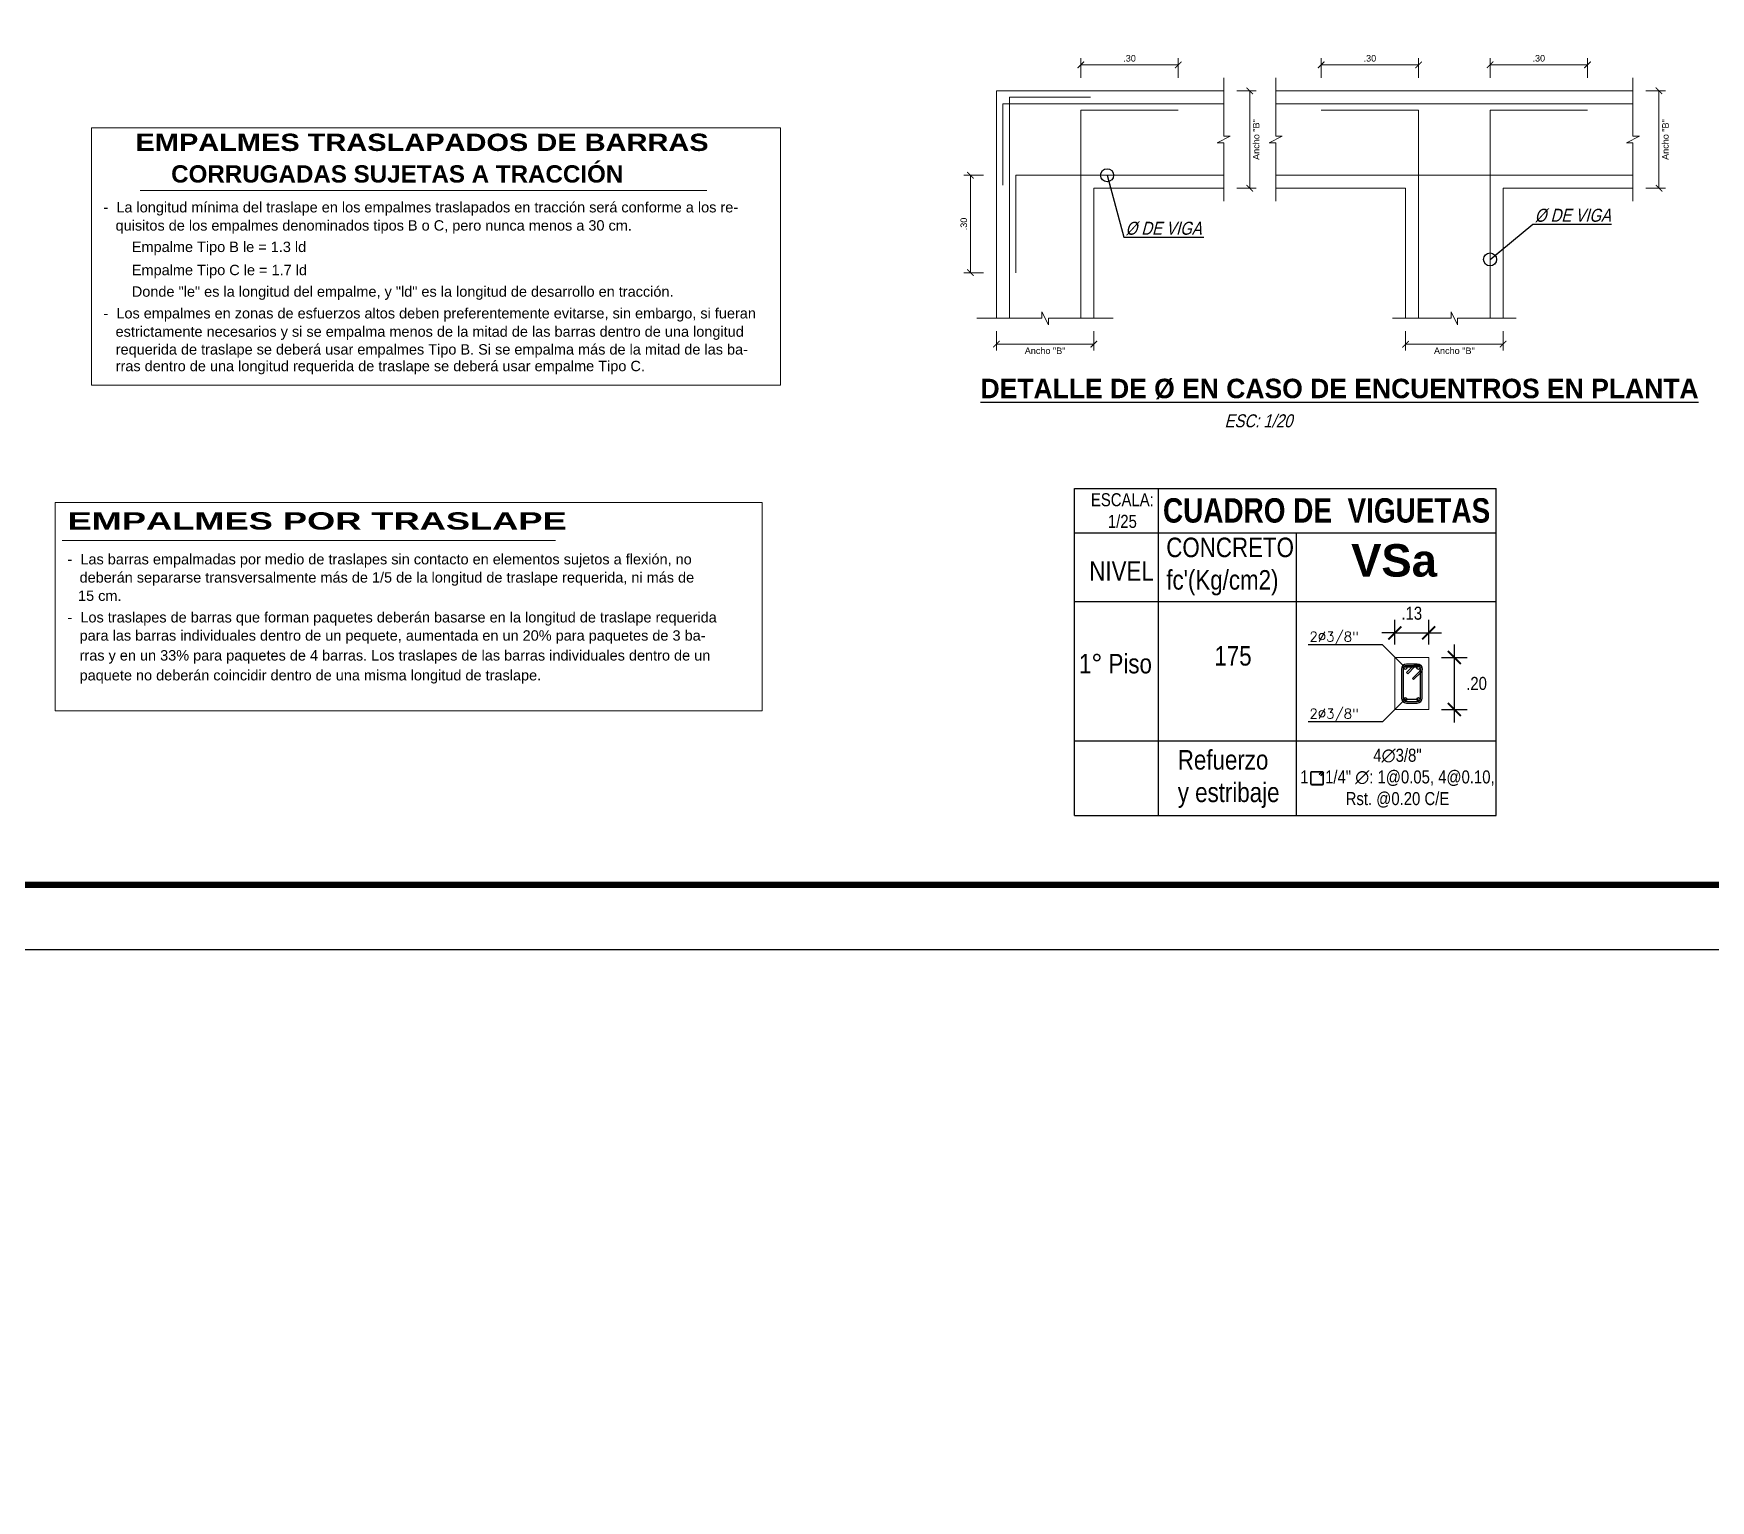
# Model space of a CAD drawing. Header units: millimetres. Extents: x -3570 to 5754, y -12788176 to 1214.
# Drawn here: x 3371.26 to 3384.17, y 1116.45 to 1127.74 of the extents above; entities that cross this region are included whole.
import ezdxf
from ezdxf import colors
from ezdxf.entities.mleader import LeaderData, LeaderLine
from ezdxf.math import Vec2, Vec3

# ---------------------------------------------------------------- set-up
doc = ezdxf.new("R2010")
doc.units = ezdxf.units.MM
doc.linetypes.add('CONTINUA', pattern=[0])
for name, color, linetype in [('.D1 cotas', 1, 'Continuous'), ('.D1 Texto', 7, 'Continuous'), ('.N1 Cuadros', 253, 'Continuous'), ('G_Acotación', 114, 'Continuous')]:
    doc.layers.add(name, color=color, linetype=linetype)
doc.layers.add('.N1 Acero Estribo', color=254, linetype='Continuous', transparency=0.5)
for name, color, linetype, lineweight in [('.N1 Acero Long02 0.3mm', 1, 'Continuous', 30), ('.N1 Cimiento Corrido', 253, 'Continuous', 25), ('.N2 Viga Detalle', 6, 'Continuous', 15), ('Complemento', 133, 'Continuous', 20), ('CUADROS', 5, 'Continuous', 15), ('E_Acero', 2, 'Continuous', 25), ('E_Estribos', 142, 'Continuous', 9), ('G_Complemento', 190, 'Continuous', 20), ('G_Texto', 122, 'Continuous', 20), ('MEMBR', 250, 'Continuous', 25)]:
    doc.layers.add(name, color=color, linetype=linetype, lineweight=lineweight)
doc.styles.add('Anot 1.5mm simplex', font='simplex.shx', dxfattribs={"height": 0.0015})
doc.styles.add('Anot 2mm', font='ARIALN.TTF', dxfattribs={"height": 0.002})
doc.styles.add('Anot 3mm', font='ARIALN.TTF', dxfattribs={"height": 0.003})
doc.styles.add('Anot 5mm', font='arialbd.ttf', dxfattribs={"height": 0.005})
doc.styles.add('ARIAL', font='arial.ttf')
doc.styles.add('Lenin_Narrow', font='ARIALN.TTF')
doc.styles.add('LETRAS', font='arial.ttf')
doc.styles.add('LOGOTIPO', font='swissb.ttf')
doc.styles.add('TITULOS', font='')
doc.styles.get('TITULOS').set_extended_font_data('Arial Black')
doc.dimstyles.new('Anot Alfredo', dxfattribs={"dimtxt": 0.002, "dimasz": 0.002, "dimexe": 0.002, "dimexo": 0.002, "dimgap": 0.002, "dimtad": 2, "dimtih": 1, "dimtoh": 1, "dimzin": 4, "dimdsep": 46, "dimtxsty": 'Anot 2mm', "dimblk": 'ARCHTICK', "dimcen": 0, "dimdle": 0.002, "dimclrd": 1, "dimclre": 1, "dimclrt": 7, "dimaunit": 1, "dimadec": 3, "dimazin": 0, "dimtfac": 1, "dimtix": 1, "dimtmove": 2, "dimatfit": 0, "dimldrblk": 'ARCHTICK', "dimfxl": 0.005, "dimtolj": 1, "dimtzin": 0, "dimlwd": -1, "dimlwe": -1, "dimarcsym": 0})
doc.dimstyles.new('Lenin_20', dxfattribs={"dimscale": 0.5, "dimtxt": 0.15, "dimasz": 0.1, "dimexe": 0.1, "dimexo": 0.2, "dimgap": 0.05, "dimtad": 2, "dimlfac": 0.4, "dimzin": 4, "dimdsep": 46, "dimtxsty": 'ARIAL', "dimblk": 'ARCHTICK', "dimcen": -0.1, "dimclrd": 256, "dimclre": 256, "dimclrt": 4, "dimaunit": 1, "dimadec": 3, "dimazin": 0, "dimtm": 1e-09, "dimtfac": 1, "dimtmove": 2, "dimatfit": 2, "dimldrblk": 'ARCHTICK', "dimfxl": 1, "dimtolj": 1, "dimlwd": 13, "dimlwe": 18, "dimarcsym": 0})
doc.dimstyles.new('N1-25', dxfattribs={"dimtxt": 0.085, "dimasz": 0.07, "dimexe": 0.05, "dimexo": 0.1, "dimgap": 0.07, "dimtad": 2, "dimtih": 1, "dimtoh": 1, "dimlfac": 0.5, "dimzin": 4, "dimdsep": 46, "dimtxsty": 'ARIAL', "dimblk": 'ARCHTICK', "dimcen": 0.1, "dimdle": 0.05, "dimclrd": 256, "dimclre": 256, "dimclrt": 151, "dimadec": 0, "dimazin": 0, "dimtfac": 1, "dimtix": 1, "dimtmove": 0, "dimatfit": 3, "dimfxl": 1, "dimtolj": 1, "dimtzin": 0, "dimlwd": -1, "dimlwe": -1, "dimarcsym": 0})

# ---------------------------------------------------------------- blocks, each defined once
blk = doc.blocks.new('_ArchTick')
at = {"color": 0, "linetype": 'Continuous', "const_width": 0.15}
blk.add_lwpolyline([(-0.5, -0.5), (0.5, 0.5)], dxfattribs=at)
blk = doc.blocks.new('*D57')
at = {"layer": 'Defpoints', "color": 0, "lineweight": 15, "transparency": 16777216}
for p in [(2983.154, 1828.345), (2982.404, 1828.145), (2983.154, 1828.145)]:
    blk.add_point(p, dxfattribs=at)
at = {"layer": 'G_Acotación', "lineweight": 18, "transparency": 16777216}
for p, q in [((2982.404, 1828.245), (2982.404, 1828.395)), ((2983.154, 1828.245), (2983.154, 1828.395))]:
    blk.add_line(p, q, dxfattribs=at)
at = {"layer": 'G_Acotación', "lineweight": 13, "transparency": 16777216}
blk.add_line((2982.404, 1828.345), (2983.154, 1828.345), dxfattribs=at)
at = {"layer": 'G_Acotación', "lineweight": 13, "transparency": 16777216, "xscale": 0.05, "yscale": 0.05, "zscale": 0.05, "rotation": 180}
blk.add_blockref('_ArchTick', (2982.404, 1828.345), dxfattribs=at)
at = {"layer": 'G_Acotación', "lineweight": 13, "transparency": 16777216, "xscale": 0.05, "yscale": 0.05, "zscale": 0.05}
blk.add_blockref('_ArchTick', (2983.154, 1828.345), dxfattribs=at)
at = {"layer": 'G_Acotación', "color": 4, "transparency": 16777216, "insert": (2982.779, 1828.395), "char_height": 0.05, "attachment_point": 5, "style": 'ARIAL'}
blk.add_mtext('\\A1;.30', dxfattribs=at)
blk = doc.blocks.new('*D58')
at = {"layer": 'Defpoints', "color": 0, "lineweight": 15, "transparency": 16777216}
for p in [(2981.554, 1827.495), (2981.754, 1827.495), (2981.754, 1826.745)]:
    blk.add_point(p, dxfattribs=at)
at = {"layer": 'G_Acotación', "lineweight": 18, "transparency": 16777216}
for p, q in [((2981.654, 1827.495), (2981.504, 1827.495)), ((2981.654, 1826.745), (2981.504, 1826.745))]:
    blk.add_line(p, q, dxfattribs=at)
at = {"layer": 'G_Acotación', "lineweight": 13, "transparency": 16777216}
blk.add_line((2981.554, 1826.745), (2981.554, 1827.495), dxfattribs=at)
at = {"layer": 'G_Acotación', "lineweight": 13, "transparency": 16777216, "xscale": 0.05, "yscale": 0.05, "zscale": 0.05}
for p, rotation in [((2981.554, 1827.495), 90), ((2981.554, 1826.745), 270)]:
    blk.add_blockref('_ArchTick', p, dxfattribs=dict(at, rotation=rotation))
at = {"layer": 'G_Acotación', "color": 4, "transparency": 16777216, "insert": (2981.503, 1827.12), "char_height": 0.05, "attachment_point": 5, "rotation": 90, "style": 'ARIAL'}
blk.add_mtext('\\A1;.30', dxfattribs=at)
blk = doc.blocks.new('*D59')
at = {"layer": 'Defpoints', "color": 0, "lineweight": 15, "transparency": 16777216}
for p in [(2983.504, 1828.145), (2983.704, 1828.145), (2983.504, 1827.395)]:
    blk.add_point(p, dxfattribs=at)
at = {"layer": 'G_Acotación', "lineweight": 18, "transparency": 16777216}
for p, q in [((2983.604, 1828.145), (2983.754, 1828.145)), ((2983.604, 1827.395), (2983.754, 1827.395))]:
    blk.add_line(p, q, dxfattribs=at)
at = {"layer": 'G_Acotación', "lineweight": 13, "transparency": 16777216}
blk.add_line((2983.704, 1827.395), (2983.704, 1828.145), dxfattribs=at)
at = {"layer": 'G_Acotación', "lineweight": 13, "transparency": 16777216, "xscale": 0.05, "yscale": 0.05, "zscale": 0.05}
for p, rotation in [((2983.704, 1828.145), 90), ((2983.704, 1827.395), 270)]:
    blk.add_blockref('_ArchTick', p, dxfattribs=dict(at, rotation=rotation))
at = {"layer": 'G_Acotación', "color": 4, "transparency": 16777216, "insert": (2983.754, 1827.77), "char_height": 0.05, "attachment_point": 5, "rotation": 90, "style": 'ARIAL'}
blk.add_mtext('\\A1;Ancho "B"', dxfattribs=at)
blk = doc.blocks.new('*D60')
at = {"layer": 'Defpoints', "color": 0, "lineweight": 15, "transparency": 16777216}
for p in [(2981.754, 1826.395), (2982.504, 1826.395), (2982.504, 1826.195)]:
    blk.add_point(p, dxfattribs=at)
at = {"layer": 'G_Acotación', "lineweight": 18, "transparency": 16777216}
for p, q in [((2981.754, 1826.295), (2981.754, 1826.145)), ((2982.504, 1826.295), (2982.504, 1826.145))]:
    blk.add_line(p, q, dxfattribs=at)
at = {"layer": 'G_Acotación', "lineweight": 13, "transparency": 16777216}
blk.add_line((2981.754, 1826.195), (2982.504, 1826.195), dxfattribs=at)
at = {"layer": 'G_Acotación', "lineweight": 13, "transparency": 16777216, "xscale": 0.05, "yscale": 0.05, "zscale": 0.05, "rotation": 180}
blk.add_blockref('_ArchTick', (2981.754, 1826.195), dxfattribs=at)
at = {"layer": 'G_Acotación', "lineweight": 13, "transparency": 16777216, "xscale": 0.05, "yscale": 0.05, "zscale": 0.05}
blk.add_blockref('_ArchTick', (2982.504, 1826.195), dxfattribs=at)
at = {"layer": 'G_Acotación', "color": 4, "transparency": 16777216, "insert": (2982.129, 1826.144), "char_height": 0.05, "attachment_point": 5, "style": 'ARIAL'}
blk.add_mtext('\\A1;Ancho "B"', dxfattribs=at)
blk = doc.blocks.new('*D61')
at = {"layer": 'Defpoints', "color": 0, "lineweight": 15, "transparency": 16777216}
for p in [(2986.654, 1828.145), (2986.854, 1828.145), (2986.654, 1827.395)]:
    blk.add_point(p, dxfattribs=at)
at = {"layer": 'G_Acotación', "lineweight": 18, "transparency": 16777216}
for p, q in [((2986.754, 1828.145), (2986.904, 1828.145)), ((2986.754, 1827.395), (2986.904, 1827.395))]:
    blk.add_line(p, q, dxfattribs=at)
at = {"layer": 'G_Acotación', "lineweight": 13, "transparency": 16777216}
blk.add_line((2986.854, 1827.395), (2986.854, 1828.145), dxfattribs=at)
at = {"layer": 'G_Acotación', "lineweight": 13, "transparency": 16777216, "xscale": 0.05, "yscale": 0.05, "zscale": 0.05}
for p, rotation in [((2986.854, 1828.145), 90), ((2986.854, 1827.395), 270)]:
    blk.add_blockref('_ArchTick', p, dxfattribs=dict(at, rotation=rotation))
at = {"layer": 'G_Acotación', "color": 4, "transparency": 16777216, "insert": (2986.904, 1827.77), "char_height": 0.05, "attachment_point": 5, "rotation": 90, "style": 'ARIAL'}
blk.add_mtext('\\A1;Ancho "B"', dxfattribs=at)
blk = doc.blocks.new('*D62')
at = {"layer": 'Defpoints', "color": 0, "lineweight": 15, "transparency": 16777216}
for p in [(2984.904, 1826.395), (2985.654, 1826.395), (2985.654, 1826.195)]:
    blk.add_point(p, dxfattribs=at)
at = {"layer": 'G_Acotación', "lineweight": 18, "transparency": 16777216}
for p, q in [((2984.904, 1826.295), (2984.904, 1826.145)), ((2985.654, 1826.295), (2985.654, 1826.145))]:
    blk.add_line(p, q, dxfattribs=at)
at = {"layer": 'G_Acotación', "lineweight": 13, "transparency": 16777216}
blk.add_line((2984.904, 1826.195), (2985.654, 1826.195), dxfattribs=at)
at = {"layer": 'G_Acotación', "lineweight": 13, "transparency": 16777216, "xscale": 0.05, "yscale": 0.05, "zscale": 0.05, "rotation": 180}
blk.add_blockref('_ArchTick', (2984.904, 1826.195), dxfattribs=at)
at = {"layer": 'G_Acotación', "lineweight": 13, "transparency": 16777216, "xscale": 0.05, "yscale": 0.05, "zscale": 0.05}
blk.add_blockref('_ArchTick', (2985.654, 1826.195), dxfattribs=at)
at = {"layer": 'G_Acotación', "color": 4, "transparency": 16777216, "insert": (2985.279, 1826.144), "char_height": 0.05, "attachment_point": 5, "style": 'ARIAL'}
blk.add_mtext('\\A1;Ancho "B"', dxfattribs=at)
blk = doc.blocks.new('*D63')
at = {"layer": 'Defpoints', "color": 0, "lineweight": 15, "transparency": 16777216}
for p in [(2986.304, 1828.345), (2985.554, 1828.145), (2986.304, 1828.145)]:
    blk.add_point(p, dxfattribs=at)
at = {"layer": 'G_Acotación', "lineweight": 18, "transparency": 16777216}
for p, q in [((2985.554, 1828.245), (2985.554, 1828.395)), ((2986.304, 1828.245), (2986.304, 1828.395))]:
    blk.add_line(p, q, dxfattribs=at)
at = {"layer": 'G_Acotación', "lineweight": 13, "transparency": 16777216}
blk.add_line((2985.554, 1828.345), (2986.304, 1828.345), dxfattribs=at)
at = {"layer": 'G_Acotación', "lineweight": 13, "transparency": 16777216, "xscale": 0.05, "yscale": 0.05, "zscale": 0.05, "rotation": 180}
blk.add_blockref('_ArchTick', (2985.554, 1828.345), dxfattribs=at)
at = {"layer": 'G_Acotación', "lineweight": 13, "transparency": 16777216, "xscale": 0.05, "yscale": 0.05, "zscale": 0.05}
blk.add_blockref('_ArchTick', (2986.304, 1828.345), dxfattribs=at)
at = {"layer": 'G_Acotación', "color": 4, "transparency": 16777216, "insert": (2985.929, 1828.395), "char_height": 0.05, "attachment_point": 5, "style": 'ARIAL'}
blk.add_mtext('\\A1;.30', dxfattribs=at)
blk = doc.blocks.new('*D64')
at = {"layer": 'Defpoints', "color": 0, "lineweight": 15, "transparency": 16777216}
for p in [(2985.004, 1828.345), (2984.254, 1828.145), (2985.004, 1828.145)]:
    blk.add_point(p, dxfattribs=at)
at = {"layer": 'G_Acotación', "lineweight": 18, "transparency": 16777216}
for p, q in [((2984.254, 1828.245), (2984.254, 1828.395)), ((2985.004, 1828.245), (2985.004, 1828.395))]:
    blk.add_line(p, q, dxfattribs=at)
at = {"layer": 'G_Acotación', "lineweight": 13, "transparency": 16777216}
blk.add_line((2984.254, 1828.345), (2985.004, 1828.345), dxfattribs=at)
at = {"layer": 'G_Acotación', "lineweight": 13, "transparency": 16777216, "xscale": 0.05, "yscale": 0.05, "zscale": 0.05, "rotation": 180}
blk.add_blockref('_ArchTick', (2984.254, 1828.345), dxfattribs=at)
at = {"layer": 'G_Acotación', "lineweight": 13, "transparency": 16777216, "xscale": 0.05, "yscale": 0.05, "zscale": 0.05}
blk.add_blockref('_ArchTick', (2985.004, 1828.345), dxfattribs=at)
at = {"layer": 'G_Acotación', "color": 4, "transparency": 16777216, "insert": (2984.629, 1828.395), "char_height": 0.05, "attachment_point": 5, "style": 'ARIAL'}
blk.add_mtext('\\A1;.30', dxfattribs=at)
blk = doc.blocks.new('1111111111')
at = {"layer": 'Complemento'}
blk.add_lwpolyline([(0, 0), (5.303, 0), (5.303, -1.979), (0, -1.979)], close=True, dxfattribs=at)
at = {"layer": 'CUADROS', "color": 7}
blk.add_line((0.374, -0.481), (4.737, -0.481), dxfattribs=at)
at = {"layer": 'CUADROS', "color": 7, "style": 'LOGOTIPO', "width": 1.2}
blk.add_text('EMPALMES TRASLAPADOS DE BARRAS ', height=0.13308, dxfattribs=at).set_placement((0.339, -0.177))
at = {"layer": 'CUADROS', "color": 7}
for s, height, style, p in [(' CORRUGADAS SUJETAS A TRACCIÓN', 0.13308, 'LOGOTIPO', (0.562, -0.42)), ('-  La longitud mínima del traslape en los empalmes traslapados en tracción será conforme a los re-', 0.07985, 'LETRAS', (0.093, -0.65)), ('   quisitos de los empalmes denominados tipos B o C, pero nunca menos a 30 cm.', 0.07985, 'LETRAS', (0.093, -0.79)), ('Empalme Tipo B le = 1.3 ld', 0.07985, 'LETRAS', (0.311, -0.955)), ('Empalme Tipo C le = 1.7 ld', 0.07985, 'LETRAS', (0.311, -1.133)), ('Donde "le" es la longitud del empalme, y "ld" es la longitud de desarrollo en tracción.', 0.07985, 'LETRAS', (0.311, -1.299)), ('-  Los empalmes en zonas de esfuerzos altos deben preferentemente evitarse, sin embargo, si fueran', 0.07985, 'LETRAS', (0.093, -1.466)), ('   estrictamente necesarios y si se empalma menos de la mitad de las barras dentro de una longitud ', 0.07985, 'LETRAS', (0.093, -1.607)), ('requerida de traslape se deberá usar empalmes Tipo B. Si se empalma más de la mitad de las ba-', 0.07985, 'LETRAS', (0.187, -1.744)), ('rras dentro de una longitud requerida de traslape se deberá usar empalme Tipo C.', 0.07985, 'LETRAS', (0.187, -1.872))]:
    blk.add_text(s, height=height, dxfattribs=dict(at, style=style)).set_placement(p)
blk = doc.blocks.new('666666666666')
at = {"layer": 'Complemento'}
blk.add_lwpolyline([(0, 1.604), (5.444, 1.604), (5.444, 0), (0, 0)], close=True, dxfattribs=at)
at = {"layer": 'CUADROS', "color": 7}
for p, q in [((0.055, 1.31), (3.84, 1.31)), ((0.067, 1.31), (3.852, 1.31))]:
    blk.add_line(p, q, dxfattribs=at)
at = {"layer": 'CUADROS', "color": 7, "style": 'LOGOTIPO', "width": 1.5}
blk.add_text('EMPALMES POR TRASLAPE', height=0.13308, dxfattribs=at).set_placement((0.096, 1.395))
at = {"layer": 'CUADROS', "color": 7, "style": 'LETRAS'}
for s, height, p in [('-  Las barras empalmadas por medio de traslapes sin contacto en elementos sujetos a flexión, no', 0.07985, (0.096, 1.127)), ('   deberán separarse transversalmente más de 1/5 de la longitud de traslape requerida, ni más de', 0.07985, (0.096, 0.987)), ('15 cm.', 0.0798, (0.177, 0.846)), ('-  Los traslapes de barras que forman paquetes deberán basarse en la longitud de traslape requerida', 0.07985, (0.096, 0.68)), ('   para las barras individuales dentro de un pequete, aumentada en un 20% para paquetes de 3 ba-', 0.07985, (0.096, 0.54)), ('   rras y en un 33% para paquetes de 4 barras. Los traslapes de las barras individuales dentro de un', 0.07985, (0.096, 0.387)), ('   paquete no deberán coincidir dentro de una misma longitud de traslape.', 0.07985, (0.096, 0.234))]:
    blk.add_text(s, height=height, dxfattribs=at).set_placement(p)
blk = doc.blocks.new('_None')
blk = doc.blocks.new('*U163')
at = {"layer": '.N1 Acero Estribo'}
for p, q in [((0.025, -0.0442), (0.025, -0.1558)), ((0.0314, -0.0442), (0.0314, -0.1558)), ((0.0858, -0.025), (0.0442, -0.025)), ((0.0858, -0.0314), (0.0442, -0.0314)), ((0.0986, -0.1558), (0.0986, -0.0442)), ((0.105, -0.1558), (0.105, -0.0442)), ((0.0442, -0.1686), (0.0858, -0.1686)), ((0.0442, -0.175), (0.0858, -0.175))]:
    blk.add_line(p, q, dxfattribs=at)
blk.add_lwpolyline([(0.0677, -0.0804), (0.0949, -0.0533, 1), (0.0767, -0.0351), (0.0496, -0.0623), (0.0451, -0.0578), (0.0722, -0.0306, -1), (0.0994, -0.0578), (0.0722, -0.0849), (0.068, -0.0801)], format="xyb", dxfattribs=at)
for centre, radius, start, end in [((0.0442, -0.0442), 0.0192, 90, 180), ((0.0442, -0.0442), 0.0128, 90, 180), ((0.0858, -0.0442), 0.0192, 0, 90), ((0.0858, -0.0442), 0.0128, 0, 90), ((0.0442, -0.1558), 0.0192, 180, 270), ((0.0442, -0.1558), 0.0128, 180, 270), ((0.0858, -0.1558), 0.0128, 270, 0), ((0.0858, -0.1558), 0.0192, 270, 360)]:
    blk.add_arc(centre, radius, start, end, dxfattribs=at)
at = {"layer": '.N1 Acero Long02 0.3mm'}
for centre in [(0.0396, -0.0396), (0.0904, -0.0396), (0.0396, -0.1604), (0.0904, -0.1604)]:
    blk.add_circle(centre, 0.00635, dxfattribs=at)
blk = doc.blocks.new('*D113')
at = {"layer": '.D1 cotas', "color": 1, "transparency": 16777216}
for p, q in [((298.2452, 175.7796), (298.2452, 175.8742)), ((298.3752, 175.7796), (298.3752, 175.8742)), ((298.2452, 175.8242), (298.1952, 175.8242)), ((298.2452, 175.8242), (298.3752, 175.8242)), ((298.3752, 175.8242), (298.4252, 175.8242))]:
    blk.add_line(p, q, dxfattribs=at)
at = {"layer": 'Defpoints', "color": 0, "transparency": 16777216}
for p in [(298.3752, 175.8242), (298.2452, 175.7296), (298.3752, 175.7296)]:
    blk.add_point(p, dxfattribs=at)
at = {"layer": '.D1 cotas', "color": 1, "transparency": 16777216, "xscale": 0.05, "yscale": 0.05, "zscale": 0.05}
blk.add_blockref('_ArchTick', (298.2452, 175.8242), dxfattribs=at)
at = {"layer": '.D1 cotas', "color": 1, "transparency": 16777216, "xscale": 0.05, "yscale": 0.05, "zscale": 0.05, "rotation": 180}
blk.add_blockref('_ArchTick', (298.3752, 175.8242), dxfattribs=at)
at = {"layer": '.D1 cotas', "color": 7, "transparency": 16777216, "insert": (298.3102, 175.8998), "char_height": 0.05, "attachment_point": 5, "style": 'Anot 2mm'}
blk.add_mtext('\\A1;.13', dxfattribs=at)
blk = doc.blocks.new('*D115')
at = {"layer": '.D1 cotas', "color": 1, "transparency": 16777216}
for p, q in [((298.4738, 175.7796), (298.4738, 175.4796)), ((298.4252, 175.7296), (298.5238, 175.7296)), ((298.4252, 175.5296), (298.5238, 175.5296))]:
    blk.add_line(p, q, dxfattribs=at)
at = {"layer": 'Defpoints', "color": 0, "transparency": 16777216}
for p in [(298.3752, 175.7296), (298.3752, 175.5296), (298.4738, 175.5296)]:
    blk.add_point(p, dxfattribs=at)
at = {"layer": '.D1 cotas', "color": 1, "transparency": 16777216, "xscale": 0.05, "yscale": 0.05, "zscale": 0.05}
for p, rotation in [((298.4738, 175.7296), 90), ((298.4738, 175.5296), 270)]:
    blk.add_blockref('_ArchTick', p, dxfattribs=dict(at, rotation=rotation))
at = {"layer": '.D1 cotas', "color": 7, "transparency": 16777216, "insert": (298.5595, 175.6296), "char_height": 0.05, "attachment_point": 5, "style": 'Anot 2mm'}
blk.add_mtext('\\A1;.20', dxfattribs=at)
blk = doc.blocks.new('dghyjtuj')
at = {"layer": 'E_Acero', "lineweight": 5}
for p, q in [((2983.904, 1828.045), (2986.654, 1828.045)), ((2983.904, 1827.495), (2986.654, 1827.495))]:
    blk.add_line(p, q, dxfattribs=at)
for points in [[(2983.504, 1827.295), (2983.504, 1827.745), (2983.454, 1827.745), (2983.554, 1827.795), (2983.504, 1827.795), (2983.504, 1828.245)], [(2983.904, 1827.295), (2983.904, 1827.745), (2983.854, 1827.745), (2983.954, 1827.795), (2983.904, 1827.795), (2983.904, 1828.245)], [(2986.654, 1827.295), (2986.654, 1827.745), (2986.604, 1827.745), (2986.704, 1827.795), (2986.654, 1827.795), (2986.654, 1828.245)], [(2983.504, 1828.045), (2981.804, 1828.045), (2981.804, 1827.42)], [(2981.854, 1826.395), (2981.854, 1828.095), (2982.479, 1828.095)], [(2982.404, 1826.395), (2982.404, 1827.995), (2983.154, 1827.995)], [(2985.004, 1826.395), (2985.004, 1827.995), (2984.254, 1827.995)], [(2985.554, 1826.395), (2985.554, 1827.995), (2986.304, 1827.995)], [(2983.504, 1827.495), (2981.904, 1827.495), (2981.904, 1826.745)], [(2982.654, 1826.395), (2982.154, 1826.395), (2982.154, 1826.345), (2982.104, 1826.445), (2982.104, 1826.395), (2981.604, 1826.395)], [(2985.754, 1826.395), (2985.304, 1826.395), (2985.304, 1826.345), (2985.254, 1826.445), (2985.254, 1826.395), (2984.804, 1826.395)]]:
    blk.add_lwpolyline(points, dxfattribs=at)
at = {"layer": 'G_Complemento'}
for points in [[(2983.504, 1828.145), (2981.754, 1828.145), (2981.754, 1826.395)], [(2986.654, 1828.145), (2983.904, 1828.145)], [(2983.504, 1827.395), (2982.504, 1827.395), (2982.504, 1826.395)], [(2983.904, 1827.395), (2984.904, 1827.395), (2984.904, 1826.395)], [(2986.654, 1827.395), (2985.654, 1827.395), (2985.654, 1826.395)]]:
    blk.add_lwpolyline(points, dxfattribs=at)
at = {"layer": '.D1 Texto', "style": 'TITULOS', "width": 0.85}
blk.add_text('%%UDETALLE DE %%C EN CASO DE ENCUENTROS EN PLANTA', height=0.15, dxfattribs=at).set_placement((2981.632, 1825.779))
at = {"layer": '.D1 Texto', "style": 'Lenin_Narrow', "oblique": 15}
blk.add_text('ESC: 1/20', height=0.1, dxfattribs=at).set_placement((2983.51, 1825.555))
at = {"layer": 'G_Texto', "style": 'Lenin_Narrow', "oblique": 15}
for p in [(2982.748, 1827.037), (2985.898, 1827.137)]:
    blk.add_text('%%C DE VIGA', height=0.1, dxfattribs=at).set_placement(p)
at = {"layer": 'G_Acotación', "color": 251, "true_color": 0x636466}
for base, p1, p2, picture, middle in [((2983.154, 1828.345), (2982.404, 1828.145), (2983.154, 1828.145), '*D57', (2982.779, 1828.395)), ((2985.004, 1828.345), (2984.254, 1828.145), (2985.004, 1828.145), '*D64', (2984.629, 1828.395)), ((2986.304, 1828.345), (2985.554, 1828.145), (2986.304, 1828.145), '*D63', (2985.929, 1828.395))]:
    dim = blk.add_linear_dim(base=base, p1=p1, p2=p2, dimstyle='Lenin_20', dxfattribs=at)
    dim.commit()
    dim.dimension.update_dxf_attribs({"geometry": picture, "text_midpoint": middle})
for base, p1, p2, picture, middle in [((2983.704, 1828.145), (2983.504, 1827.395), (2983.504, 1828.145), '*D59', (2983.754, 1827.77)), ((2986.854, 1828.145), (2986.654, 1827.395), (2986.654, 1828.145), '*D61', (2986.904, 1827.77))]:
    dim = blk.add_linear_dim(base=base, p1=p1, p2=p2, angle=90, text='Ancho "B"', dimstyle='Lenin_20', dxfattribs=at)
    dim.commit()
    dim.dimension.update_dxf_attribs({"geometry": picture, "text_midpoint": middle})
dim = blk.add_linear_dim(base=(2981.554, 1827.495), p1=(2981.754, 1826.745), p2=(2981.754, 1827.495), angle=90, dimstyle='Lenin_20', dxfattribs=at)
dim.commit()
dim.dimension.update_dxf_attribs({"geometry": '*D58', "text_midpoint": (2981.503, 1827.12)})
for base, p1, p2, picture, middle in [((2982.504, 1826.195), (2981.754, 1826.395), (2982.504, 1826.395), '*D60', (2982.129, 1826.144)), ((2985.654, 1826.195), (2984.904, 1826.395), (2985.654, 1826.395), '*D62', (2985.279, 1826.144))]:
    dim = blk.add_linear_dim(base=base, p1=p1, p2=p2, text='Ancho "B"', dimstyle='Lenin_20', dxfattribs=at)
    dim.commit()
    dim.dimension.update_dxf_attribs({"geometry": picture, "text_midpoint": middle})
at = {"layer": 'G_Acotación', "color": 251, "linetype": 'Continuous', "true_color": 0x636466}
for points in [[(2982.606, 1827.495), (2982.734, 1827.018), (2983.351, 1827.018)], [(2985.554, 1826.847), (2985.884, 1827.118), (2986.488, 1827.118)]]:
    blk.add_leader(points, dimstyle='N1-25', override={"dimasz": 0.1, "dimldrblk": 'Origin'}, dxfattribs=at)
blk = doc.blocks.new('gwtg')
at = {"layer": '.D1 cotas'}
ml = blk.add_multileader_mtext('Standard', dxfattribs=at)
ml.set_content('2∅3/8" ', color=7, style='Anot 1.5mm simplex')
ml.set_leader_properties()
ml.set_arrow_properties(name='NONE')
ml.build(insert=Vec2(0, 0))
ml.multileader.update_dxf_attribs({"text_left_attachment_type": 6, "text_right_attachment_type": 6, "dogleg_length": 0.005, "arrow_head_size": 0.05, "scale": 25})
ctx = ml.context
ctx.base_point, ctx.scale, ctx.char_height, ctx.arrow_head_size, ctx.landing_gap_size, ctx.plane_origin = Vec3(3375.3436, 1130.6174, 6905.0562), 25, 0.0375, 0.05, 0.05, Vec3(3375.2002, 1130.6555, 6905.0562)
ctx.left_attachment, ctx.right_attachment = 6, 6
notes = []
notes.append((ctx, [(0, (1, 1, 0), (3375.3022, 1130.6174, 6905.0562), (1, 0), 0.0414, [(3, [(3375.195, 1130.473, 6905.0562), (3375.2121, 1130.5232, 6905.0562)], 0, [])])]))
ctx.mtext.insert, ctx.mtext.width, ctx.mtext.flow_direction = Vec3(3375.3936, 1130.6674, 6905.0562), 0.734267, 5
ml = blk.add_multileader_mtext('Standard', dxfattribs=at)
ml.set_content('2∅3/8" ', color=7, style='Anot 1.5mm simplex')
ml.set_leader_properties()
ml.set_arrow_properties(name='NONE')
ml.build(insert=Vec2(0, 0))
ml.multileader.update_dxf_attribs({"text_left_attachment_type": 6, "text_right_attachment_type": 6, "dogleg_length": 0.005, "arrow_head_size": 0.05, "scale": 25})
ctx = ml.context
ctx.base_point, ctx.scale, ctx.char_height, ctx.arrow_head_size, ctx.landing_gap_size, ctx.plane_origin = Vec3(3375.3921, 1130.5636, 6905.0562), 25, 0.0375, 0.05, 0.05, Vec3(3375.2707, 1130.6303, 6905.0562)
ctx.left_attachment, ctx.right_attachment = 6, 6
notes.append((ctx, [(0, (1, 1, 0), (3375.3507, 1130.5636, 6905.0562), (1, 0), 0.0414, [(3, [(3375.2655, 1130.4478, 6905.0562), (3375.2825, 1130.498, 6905.0562)], 0, [])])]))
ctx.mtext.insert, ctx.mtext.width, ctx.mtext.flow_direction = Vec3(3375.4421, 1130.6136, 6905.0562), 0.734267, 5
ml = blk.add_multileader_mtext('Standard', dxfattribs=at)
ml.set_content('2∅3/8" ', color=7, style='Anot 1.5mm simplex')
ml.set_leader_properties()
ml.set_arrow_properties(name='NONE')
ml.build(insert=Vec2(0, 0))
ml.multileader.update_dxf_attribs({"text_left_attachment_type": 6, "text_right_attachment_type": 6, "dogleg_length": 0.005, "arrow_head_size": 0.05, "scale": 25})
ctx = ml.context
ctx.base_point, ctx.scale, ctx.char_height, ctx.arrow_head_size, ctx.landing_gap_size, ctx.plane_origin = Vec3(3375.4533, 1130.5118, 6905.0562), 25, 0.0375, 0.05, 0.05, Vec3(3375.3364, 1130.6025, 6905.0562)
ctx.left_attachment, ctx.right_attachment = 6, 6
notes.append((ctx, [(0, (1, 1, 0), (3375.4119, 1130.5118, 6905.0562), (1, 0), 0.0414, [(3, [(3375.3312, 1130.42, 6905.0562), (3375.3482, 1130.4702, 6905.0562)], 0, [])])]))
ctx.mtext.insert, ctx.mtext.width, ctx.mtext.flow_direction = Vec3(3375.5033, 1130.5618, 6905.0562), 0.734267, 5
for ctx, leaders in notes:
    for number, flags, end, landing, length, lines in leaders:
        leader = LeaderData()
        leader.index, (leader.has_last_leader_line, leader.has_dogleg_vector, leader.attachment_direction) = number, flags
        leader.last_leader_point, leader.dogleg_vector, leader.dogleg_length = Vec3(end), Vec3(landing), length
        for number, points, colour, breaks in lines:
            line = LeaderLine()
            line.index, line.vertices, line.color, line.breaks = number, Vec3.list(points), colors.encode_raw_color(colour), breaks
            leader.lines.append(line)
        ctx.leaders.append(leader)
blk = doc.blocks.new('CUADRO DE VIGUETAS')
at = {"layer": '.N1 Acero Estribo'}
for points in [[(297.9252, 175.2403), (297.9663, 175.2403, 0.414214), (297.9708, 175.2447), (297.9708, 175.2858, 0.414214), (297.9663, 175.2903), (297.9252, 175.2903, 0.414214), (297.9208, 175.2858), (297.9208, 175.2447, 0.414214)], [(297.9252, 175.2418), (297.9663, 175.2418, 0.414214), (297.9693, 175.2447), (297.9693, 175.2858, 0.414214), (297.9663, 175.2888), (297.9252, 175.2888, 0.414214), (297.9222, 175.2858), (297.9222, 175.2447, 0.414214)], [(297.9596, 175.2749), (297.9684, 175.2837, 1), (297.9642, 175.2879), (297.9554, 175.2791), (297.9543, 175.2801), (297.9632, 175.289, -1), (297.9695, 175.2827), (297.9606, 175.2738)]]:
    blk.add_lwpolyline(points, format="xyb", close=True, dxfattribs=at)
at = {"layer": '.N1 Cuadros', "linetype": 'Continuous'}
for p, q in [((297.0118, 175.1223), (297.0118, 176.3801)), ((297.0118, 176.3801), (298.6355, 176.3801)), ((298.6355, 175.1223), (298.6355, 176.3801)), ((297.0118, 176.2098), (298.6355, 176.2098)), ((297.8659, 175.1223), (297.8659, 176.2098)), ((297.0118, 175.9456), (298.6355, 175.9456)), ((297.0118, 175.4085), (298.6355, 175.4085))]:
    blk.add_line(p, q, dxfattribs=at)
at = {"layer": '.N1 Cuadros'}
for p, q in [((297.3355, 175.1223), (297.3355, 176.3801)), ((297.0118, 175.1223), (298.6355, 175.1223))]:
    blk.add_line(p, q, dxfattribs=at)
at = {"layer": '.N2 Viga Detalle'}
blk.add_lwpolyline([(298.2452, 175.5296), (298.3752, 175.5296), (298.3752, 175.7296), (298.2452, 175.7296)], close=True, dxfattribs=at)
at = {"layer": '.D1 cotas'}
blk.add_blockref('*U163', (298.2452, 175.7296), dxfattribs=at)
at = {"layer": '.D1 Texto', "attachment_point": 1}
for s, insert, char_height, width, style in [('\\pxqc;ESCALA:\\P1/25', (297.0182, 176.3619), 0.05, 0.356258, 'Anot 2mm'), ('{\\fArial Narrow|b1|i0|c0|p34;CUADRO DE  VIGUETAS}', (297.3527, 176.3427), 0.093809, 2.299517, 'Anot 5mm'), ("CONCRETO fc'(Kg/cm2)", (297.3653, 176.191), 0.075, 0.532352, 'Anot 3mm'), ('VSa', (298.0769, 176.1659), 0.125, 0.438665, 'Anot 5mm'), ('NIVEL', (297.069, 176.1001), 0.075, 0.245805, 'Anot 3mm'), ('1° Piso', (297.0294, 175.7435, -6905.0562), 0.075, 0.306182, 'Anot 3mm'), ('175', (297.5505, 175.7736), 0.075, 0.139853, 'Anot 3mm'), ('Refuerzo y estribaje', (297.4096, 175.3734), 0.075, 0.404762, 'Anot 3mm'), ('\\pxqc;4∅3/8"\\P1    1/4" ∅: 1@0.05, 4@0.10, \\PRst. @0.20 C/E', (297.8235, 175.3785), 0.05, 0.863119, 'Anot 2mm')]:
    blk.add_mtext(s, dxfattribs=dict(at, insert=insert, char_height=char_height, width=width, style=style))
at = {"layer": '.D1 cotas'}
dim = blk.add_linear_dim(base=(298.3752, 175.8242), p1=(298.2452, 175.7296), p2=(298.3752, 175.7296), dimstyle='Anot Alfredo', dxfattribs=at)
dim.commit()
dim.dimension.update_dxf_attribs({"geometry": '*D113', "text_midpoint": (298.3102, 175.8998)})
dim = blk.add_linear_dim(base=(298.4738, 175.5296), p1=(298.3752, 175.7296), p2=(298.3752, 175.5296), angle=90, dimstyle='Anot Alfredo', dxfattribs=at)
dim.commit()
dim.dimension.update_dxf_attribs({"geometry": '*D115', "text_midpoint": (298.5595, 175.6296)})
ml = blk.add_multileader_mtext('Standard', dxfattribs=at)
ml.set_content('2∅3/8" ', color=7, style='Anot 1.5mm simplex')
ml.set_leader_properties()
ml.set_arrow_properties(name='NONE')
ml.build(insert=Vec2(0, 0))
ml.multileader.update_dxf_attribs({"text_left_attachment_type": 6, "text_right_attachment_type": 6, "dogleg_length": 0.005, "arrow_head_size": 0.05, "scale": 25})
ctx = ml.context
ctx.base_point, ctx.scale, ctx.char_height, ctx.arrow_head_size, ctx.landing_gap_size, ctx.plane_origin = Vec3(297.8614, 175.7787, 6905.0562), 25, 0.0375, 0.05, 0.05, Vec3(298.1817, 175.9031, 6905.0562)
ctx.left_attachment, ctx.right_attachment, ctx.text_align_type = 6, 6, 2
notes = []
notes.append((ctx, [(1, (1, 1, 0), (298.1974, 175.7787, 6905.0562), (-1, 0), 0.0414, [(3, [(298.3366, 175.6928, 6905.0562), (298.2838, 175.6927, 6905.0562)], 0, [])])]))
ctx.mtext.insert, ctx.mtext.width, ctx.mtext.alignment, ctx.mtext.flow_direction = Vec3(298.106, 175.8287, 6905.0562), 0.313379, 3, 5
ml = blk.add_multileader_mtext('Standard', dxfattribs=at)
ml.set_content('2∅3/8" ', color=7, style='Anot 1.5mm simplex')
ml.set_leader_properties()
ml.set_arrow_properties(name='NONE')
ml.build(insert=Vec2(0, 0))
ml.multileader.update_dxf_attribs({"text_left_attachment_type": 6, "text_right_attachment_type": 6, "dogleg_length": 0.005, "arrow_head_size": 0.05, "scale": 25})
ctx = ml.context
ctx.base_point, ctx.scale, ctx.char_height, ctx.arrow_head_size, ctx.landing_gap_size, ctx.plane_origin = Vec3(297.8614, 175.4822, 6905.0562), 25, 0.0375, 0.05, 0.05, Vec3(298.1817, 175.3578, 6905.0562)
ctx.left_attachment, ctx.right_attachment, ctx.text_align_type = 6, 6, 2
notes.append((ctx, [(1, (1, 1, 0), (298.1974, 175.4822, 6905.0562), (-1, 0), 0.0414, [(3, [(298.3366, 175.568, 6905.0562), (298.2838, 175.5681, 6905.0562)], 0, [])])]))
ctx.mtext.insert, ctx.mtext.width, ctx.mtext.alignment, ctx.mtext.flow_direction = Vec3(298.106, 175.5322, 6905.0562), 0.313379, 3, 5
for ctx, leaders in notes:
    for number, flags, end, landing, length, lines in leaders:
        leader = LeaderData()
        leader.index, (leader.has_last_leader_line, leader.has_dogleg_vector, leader.attachment_direction) = number, flags
        leader.last_leader_point, leader.dogleg_vector, leader.dogleg_length = Vec3(end), Vec3(landing), length
        for number, points, colour, breaks in lines:
            line = LeaderLine()
            line.index, line.vertices, line.color, line.breaks = number, Vec3.list(points), colors.encode_raw_color(colour), breaks
            leader.lines.append(line)
        ctx.leaders.append(leader)

msp = doc.modelspace()

# ---------------------------------------------------------------- linework, layer by layer
at = {"color": 6, "lineweight": 25, "elevation": 1333}
msp.add_lwpolyline([(3361.129, 1150.388), (3403.129, 1150.388), (3403.129, 1120.688), (3361.129, 1120.688)], close=True, dxfattribs=at)
at = {"layer": 'MEMBR', "color": 7, "lineweight": 53, "ltscale": 0.025, "const_width": 0.0499, "elevation": 1333}
msp.add_lwpolyline([(3361.629, 1149.888), (3402.629, 1149.888), (3402.629, 1121.188), (3361.629, 1121.188)], close=True, dxfattribs=at)

# ---------------------------------------------------------------- block references
at = {"layer": '.N1 Cimiento Corrido', "xscale": 2, "yscale": 2, "zscale": 2}
msp.add_blockref('CUADRO DE VIGUETAS', (2785.246, 771.478, -13810.112), dxfattribs=at)
for name, p in [('1111111111', (3371.703, 1127.013)), ('666666666666', (3371.423, 1122.527))]:
    msp.add_blockref(name, p)
at = {"xscale": 2, "yscale": 2, "zscale": 2}
msp.add_blockref('gwtg', (-3410.399, -1137.303), dxfattribs=at)
at = {"layer": 'E_Estribos', "linetype": 'CONTINUA'}
msp.add_blockref('dghyjtuj', (396.915, -700.846), dxfattribs=at)

doc.saveas('drawing.dxf')
